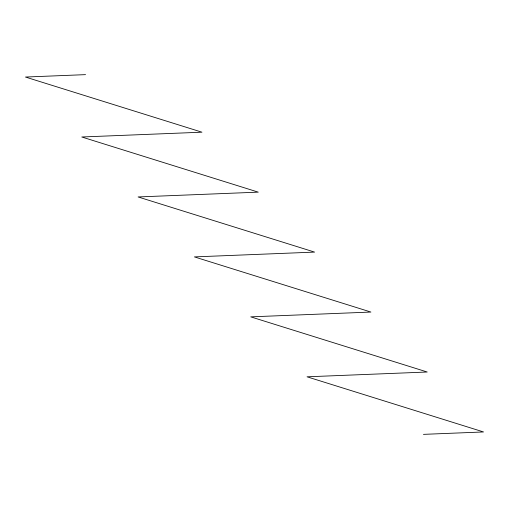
<?xml version="1.0" encoding="UTF-8"?>
<svg xmlns="http://www.w3.org/2000/svg" width="509" height="509" viewBox="0 0 509 509"><rect width="100%" height="100%" fill="white"/><g stroke="black" fill="none" stroke-linecap="round" stroke-linejoin="round"><path stroke-width="0.76" d="M85.557 74.638L25.45 77.044L201.971 132.194L81.764 136.991L258.286 192.148L138.079 196.945L314.607 252.101L194.393 256.899L370.921 312.055L250.714 316.852L427.236 372.009L307.029 376.806L483.55 431.956L423.443 434.362"/></g></svg>
